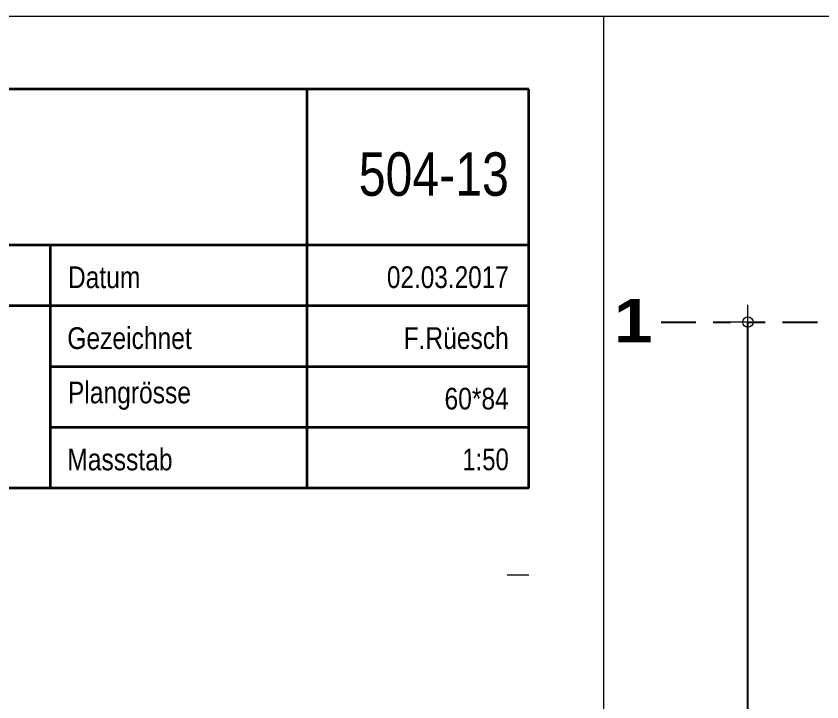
# Model space of a CAD drawing. Header units: metres. Extents: x 2.1 to 55.1, y 135.2 to 164.9.
# Drawn here: x 20.165 to 24.809, y 160.926 to 164.878 of the extents above; entities that cross this region are included whole.
import ezdxf

# ---------------------------------------------------------------- set-up
doc = ezdxf.new("R2010")
doc.units = ezdxf.units.M
doc.header["$PDMODE"] = 65
for name, pattern in [('AUSGEZOGEN', [0]), ('LINIE_23', [0.395, 0.2, -0.065, 0, -0.065, 0, -0.065]), ('RAND', [44.45, 12.7, -6.35, 12.7, -6.35, 0, -6.35]), ('VERDECKT', [9.525, 6.35, -3.175])]:
    doc.linetypes.add(name, pattern=pattern)
for name, color, linetype, lineweight in [('XR$1$Bauachsen grob', 7, 'RAND', 13), ('XR$1$Hilfskonstruktion', 180, 'VERDECKT', 13), ('XR$1$Plankopf', 7, 'AUSGEZOGEN', 13), ('XR$1$Vorprojektmasse', 7, 'AUSGEZOGEN', 13)]:
    doc.layers.add(name, color=color, linetype=linetype, lineweight=lineweight)
doc.styles.add('ARIAL', font='ARIAL.TTF')
doc.styles.add('Arial Black', font='ariblk.ttf')
doc.styles.add('ARIALNARROW', font='ARIALN.TTF')
doc.dimstyles.new('DIMSTYLE_30', dxfattribs={"dimtxt": 0.125, "dimasz": 0.2, "dimexe": 0, "dimexo": 1e-06, "dimgap": 0.0625, "dimtad": 2, "dimdec": 3, "dimrnd": 0.005, "dimzin": 4, "dimdsep": 46, "dimtxsty": 'ARIAL', "dimblk1": 'ALL_ML_KREIS', "dimblk2": 'ALL_ML_KREIS', "dimsah": 1, "dimcen": 0, "dimse1": 1, "dimse2": 1, "dimclrd": 256, "dimclre": 256, "dimclrt": 256, "dimadec": 0, "dimazin": 0, "dimtfac": 1, "dimtdec": 0, "dimtix": 1, "dimtmove": 2, "dimatfit": 3, "dimfxl": 0, "dimtzin": 0, "dimlwd": 0, "dimlwe": 13, "dimarcsym": 0})

# ---------------------------------------------------------------- blocks, each defined once
blk = doc.blocks.new('ALL_ML_KREIS')
at = {"color": 0, "linetype": 'ByBlock', "lineweight": -2}
for p, q in [((0, -0.5), (0, 0.5)), ((-1, 0), (0.5, 0))]:
    blk.add_line(p, q, dxfattribs=at)
blk.add_circle((0, 0), 0.15, dxfattribs=at)
blk = doc.blocks.new('*D171')
at = {"layer": 'DEFPOINTS', "color": 32, "lineweight": 13, "true_color": 0xc36e14, "transparency": 33554687}
for p in [(23.8829, 163.1147), (23.8829, 147.3197), (24.3829, 147.3197)]:
    blk.add_point(p, dxfattribs=at)
at = {"layer": 'XR$1$Vorprojektmasse', "color": 32, "lineweight": -2, "true_color": 0xc36e14, "transparency": 33554687}
blk.add_line((24.3829, 147.3197), (24.3829, 163.1147), dxfattribs=at)
at = {"layer": 'XR$1$Vorprojektmasse', "color": 32, "lineweight": 13, "true_color": 0xc36e14, "transparency": 33554687, "xscale": 0.2, "yscale": 0.2, "zscale": 0.2}
for p, rotation in [((24.3829, 163.1147), 90), ((24.3829, 147.3197), 270)]:
    blk.add_blockref('ALL_ML_KREIS', p, dxfattribs=dict(at, rotation=rotation))
at = {"layer": 'XR$1$Vorprojektmasse', "color": 32, "lineweight": 13, "true_color": 0xc36e14, "transparency": 33554687, "insert": (24.2683, 155.2342), "char_height": 0.125, "width": 0.75, "attachment_point": 5, "rotation": 90, "style": 'ARIAL'}
blk.add_mtext('\\A1;{\\A1;{15.79\\H0.082500;\\S5^ ;}}', dxfattribs=at)

msp = doc.modelspace()

# ---------------------------------------------------------------- linework, layer by layer
at = {"layer": 'XR$1$Bauachsen grob', "color": 32, "linetype": 'LINIE_23', "lineweight": 25, "true_color": 0xc36e14, "transparency": 33554687}
msp.add_line((23.8829, 163.1147), (49.1089, 163.1147), dxfattribs=at)
at = {"layer": 'XR$1$Hilfskonstruktion', "transparency": 33554687}
for p, q in [((23.5509, 164.8777), (23.5509, 135.1777)), ((13.4709, 161.6577), (23.1209, 161.6577))]:
    msp.add_line(p, q, dxfattribs=at)
at = {"layer": 'XR$1$Plankopf', "transparency": 33554687}
for p, q in [((13.0509, 164.8777), (55.0509, 164.8777)), ((23.5509, 164.8777), (23.5509, 164.4777))]:
    msp.add_line(p, q, dxfattribs=at)
at = {"layer": 'XR$1$Plankopf', "lineweight": 35, "transparency": 33554687}
for p, q in [((23.1209, 164.4577), (13.4709, 164.4577)), ((21.8423, 162.1577), (21.8423, 164.4577)), ((23.1209, 162.1577), (23.1209, 164.4577)), ((23.1209, 163.5577), (13.4709, 163.5577)), ((20.3638, 162.1577), (20.3638, 163.5577)), ((23.1209, 163.2077), (13.4709, 163.2077)), ((23.1209, 162.8577), (20.3638, 162.8577)), ((23.1209, 162.5077), (20.3638, 162.5077)), ((23.1209, 162.1577), (13.4709, 162.1577))]:
    msp.add_line(p, q, dxfattribs=at)

# ---------------------------------------------------------------- texts
at = {"layer": 'XR$1$Bauachsen grob', "color": 32, "linetype": 'AUSGEZOGEN', "lineweight": 25, "true_color": 0xc36e14, "transparency": 33554687, "insert": (23.8329, 163.123), "char_height": 0.25, "width": 0.358333, "attachment_point": 6, "style": 'Arial Black'}
msp.add_mtext('1', dxfattribs=at)
at = {"layer": 'XR$1$Plankopf', "lineweight": 35, "transparency": 33554687, "style": 'ARIALNARROW'}
for s, insert, char_height, width, attachment_point in [('\\W0.97;504-13', (23.0049, 163.8389), 0.25, 1.009287, 9), ('\\W0.99;Datum', (20.4638, 163.3087), 0.125, 0.482951, 7), ('\\W0.98;02.03.2017', (23.0046, 163.3092), 0.125, 0.773798, 9), ('\\W0.99;Gezeichnet', (20.4601, 162.9577), 0.125, 0.780585, 7), ('\\W0.99;F.Rüesch', (23.0046, 162.9582), 0.125, 0.67249, 9), ('\\W0.99;Plangrösse', (20.4638, 162.6087), 0.125, 0.774492, 7), ('\\W0.99;60*84', (23.0046, 162.6092), 0.125, 0.434904, 9), ('\\W0.99;Massstab', (20.4601, 162.2587), 0.125, 0.670169, 7), ('\\W0.96;1:50', (23.0046, 162.2592), 0.125, 0.33718, 9)]:
    msp.add_mtext(s, dxfattribs=dict(at, insert=insert, char_height=char_height, width=width, attachment_point=attachment_point))

# ---------------------------------------------------------------- dimensions: what is measured, and where the dimension line sits
at = {"layer": 'XR$1$Vorprojektmasse', "color": 32, "lineweight": 13, "true_color": 0xc36e14, "transparency": 33554687}
dim = msp.add_linear_dim(base=(24.3829, 163.1147), p1=(23.8829, 147.3197), p2=(23.8829, 163.1147), angle=90, dimstyle='DIMSTYLE_30', override={"dimpost": '<>', "dimclrd": 32, "dimclre": 32, "dimclrt": 32, "dimlwd": 0, "dimlwe": 13}, dxfattribs=at)
dim.commit()
dim.dimension.update_dxf_attribs({"geometry": '*D171', "text_midpoint": (24.2683, 155.2342), "dimtype": 160})

doc.saveas('drawing.dxf')
